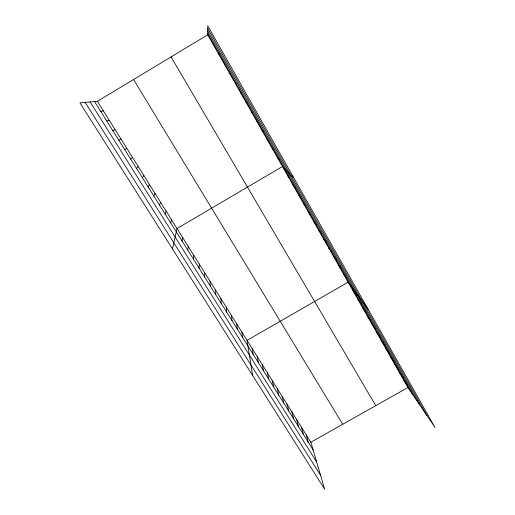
<?xml version="1.0" encoding="UTF-8"?>
<svg xmlns="http://www.w3.org/2000/svg" width="515" height="515" viewBox="0 0 515 515"><rect width="100%" height="100%" fill="white"/><g stroke="black" fill="none" stroke-linecap="round" stroke-linejoin="round"><path stroke-width="0.77" d="M207.7 34.833L207.719 25.75L435.053 427.547L407.944 387.505L207.7 34.833L97.38 101.32L79.947 102.852L324.701 489.25L310.854 442.237L97.38 101.32M204.68 277.051L204.745 272.789M199.086 268.135L199.286 264.066M193.453 259.154L193.782 255.279M213.307 44.702L213.448 43.511M187.775 250.103L188.239 246.421M182.059 240.988L182.651 237.505M172.467 248.925L177.025 228.518L282.471 166.519L293.75 177.797M170.735 222.944L171.604 219.853M218.869 54.5L219.152 53.56M165.141 214.021L166.139 211.131M159.502 205.028L160.641 202.344M153.818 195.97L155.099 193.492M224.386 64.221L224.81 63.525M148.095 186.848L149.511 184.582M142.327 177.656L143.891 175.602M136.52 168.399L138.226 166.551M130.668 159.064L132.522 157.442M229.864 73.87L230.424 73.42M124.765 149.665L126.774 148.262M310.854 442.237L407.944 387.505M118.823 140.189L120.98 139.011M112.837 130.643L115.148 129.696M235.304 83.443L235.992 83.237M106.805 121.025L109.27 120.304M100.721 111.33L103.348 110.847M240.698 92.951L241.522 92.983M246.054 102.382L247.013 102.652M251.372 111.749L252.453 112.244M256.65 121.044L257.861 121.772M261.89 130.276L263.223 131.222M267.092 139.436L268.547 140.601M272.255 148.526L273.832 149.917M277.379 157.558L279.079 159.154M287.75 175.815L289.681 177.849M292.99 185.046L295.043 187.293M298.191 194.207L300.361 196.659M303.354 203.303L305.633 205.961M308.479 212.328L310.873 215.193M313.564 221.283L316.068 224.347M318.611 230.173L321.231 233.437M323.626 239.005L326.349 242.462M328.602 247.767L331.428 251.417M333.54 256.464L336.475 260.307M338.445 265.103L341.477 269.126M343.312 273.671L346.447 277.881M368.18 309.348L348.146 282.188L247.046 340.338L252.614 375.454M352.942 290.634L356.277 295.204M357.706 299.028L361.137 303.766M362.438 307.358L365.965 312.27M367.131 315.624L370.755 320.71M371.798 323.838L375.512 329.091M376.426 331.995L380.231 337.415M381.023 340.093L384.917 345.674M385.587 348.134L389.572 353.876M390.119 356.116L394.194 362.013M394.625 364.047L398.777 370.098M399.093 371.92L403.335 378.126M403.535 379.742L407.861 386.096M85.181 102.395L320.6 475.339M94.593 101.564L313.101 449.885M90.144 101.957L316.667 461.981M133.559 79.516L342.72 424.276M171.07 56.908L375.731 405.666M207.712 28.48L427.025 415.682M207.706 31.067L419.326 404.314M207.706 33.385L412.348 394.014M306.142 434.718L308.298 442.231M301.404 427.154L303.464 434.518M296.634 419.532L298.597 426.755M291.831 411.858L293.692 418.94M286.99 404.133L288.754 411.067M282.117 396.35L283.778 403.142M277.212 388.516L278.77 395.153M272.274 380.63L273.723 387.113M267.298 372.686L268.643 379.008M262.29 364.684L263.526 370.852M257.243 356.625L258.369 362.631M252.163 348.507L253.174 354.359M241.889 332.104L242.674 337.615M236.7 323.813L237.37 329.156M231.467 315.463L232.02 320.633M226.201 307.049L226.632 312.045M220.896 298.578L221.205 303.393M215.553 290.048L215.74 294.677M210.172 281.447L210.229 285.896"/></g></svg>
